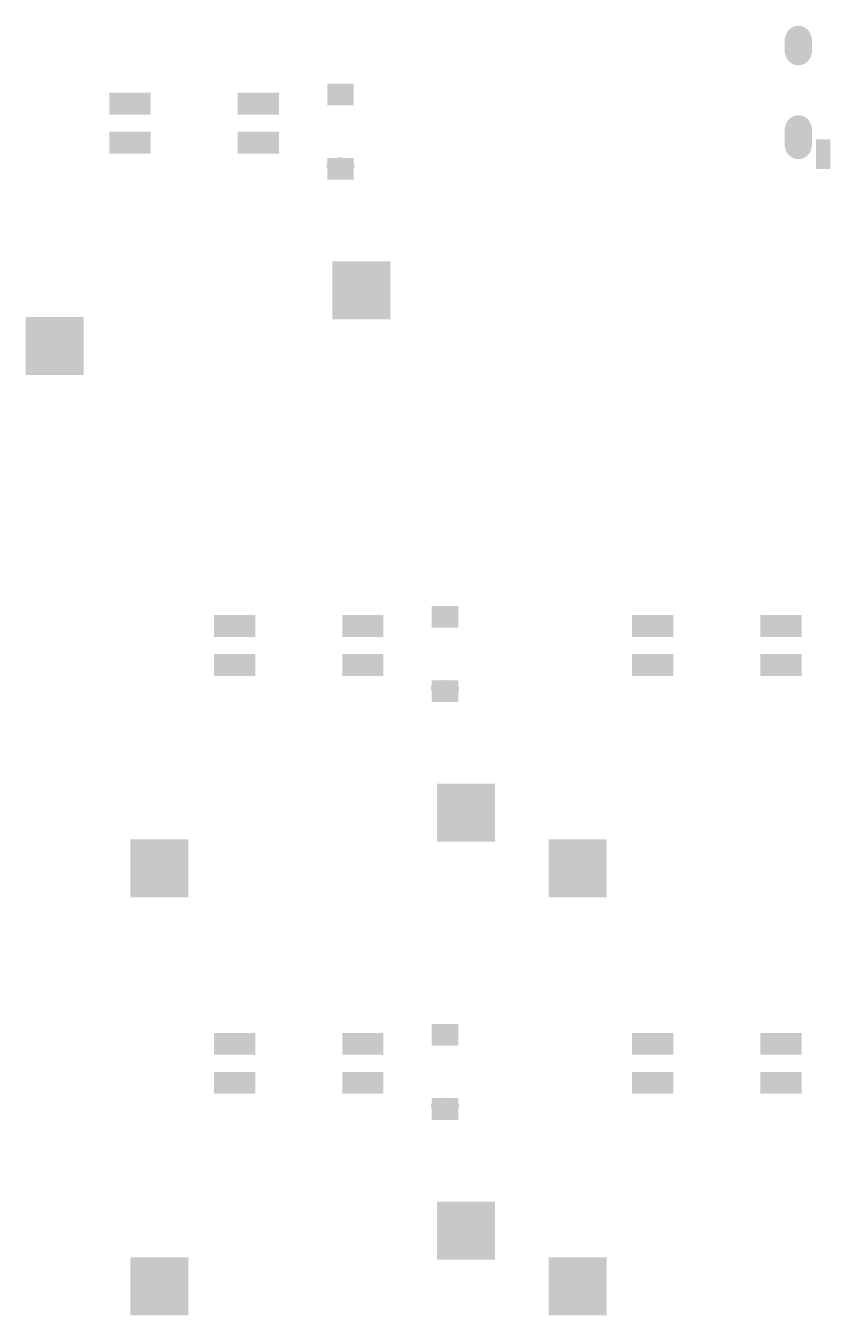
# Model space of a CAD drawing. Extents: x -38 to 13910, y -467 to 6521.
# Drawn here: x 10444 to 11887, y 4207 to 6521 of the extents above; entities that cross this region are included whole.
import ezdxf

# ---------------------------------------------------------------- set-up
doc = ezdxf.new("R2010")
doc.units = 0
doc.header["$MEASUREMENT"] = 0
for name, color, linetype, true_color in [('BottomLayer', 5, 'Continuous', 0x0000ff), ('BottomPasteMaskLayer', 7, 'Continuous', 0x800000), ('BottomSolderMaskLayer', 7, 'Continuous', 0xaa00ff), ('Document', 7, 'Continuous', 0xffffff), ('Multi-Layer', 7, 'Continuous', 0xc0c0c0), ('TopSolderMaskLayer', 7, 'Continuous', 0x800080)]:
    doc.layers.add(name, color=color, linetype=linetype, true_color=true_color)

msp = doc.modelspace()

# ---------------------------------------------------------------- hatches: boundary and pattern name
at = {"layer": 'BottomLayer'}
for points in [[(10985.7, 6416.1), (10985.7, 6378.7), (11031, 6378.7), (11031, 6416.1)], [(10595.9, 6398.5), (10665.9, 6398.5), (10665.9, 6363.5), (10595.9, 6363.5)], [(10825.9, 6398.5), (10895.9, 6398.5), (10895.9, 6363.5), (10825.9, 6363.5)], [(10595.9, 6328.5), (10665.9, 6328.5), (10665.9, 6293.5), (10595.9, 6293.5)], [(10825.9, 6328.5), (10895.9, 6328.5), (10895.9, 6293.5), (10825.9, 6293.5)], [(11862, 6265), (11873.8, 6265), (11873.8, 6316.1), (11862, 6316.1)], [(11873.8, 6265), (11885.6, 6265), (11885.6, 6316.1), (11873.8, 6316.1)], [(10985.7, 6282.9), (10985.7, 6245.5), (11031, 6245.5), (11031, 6282.9)], [(10995.9, 6096), (11095.9, 6096), (11095.9, 5996), (10995.9, 5996)], [(10445.9, 5996), (10545.9, 5996), (10545.9, 5896), (10445.9, 5896)], [(11173.2, 5478.6), (11173.2, 5441.2), (11218.5, 5441.2), (11218.5, 5478.6)], [(10783.4, 5461), (10853.4, 5461), (10853.4, 5426), (10783.4, 5426)], [(11013.4, 5461), (11083.4, 5461), (11083.4, 5426), (11013.4, 5426)], [(11533.4, 5461), (11603.4, 5461), (11603.4, 5426), (11533.4, 5426)], [(11763.4, 5461), (11833.4, 5461), (11833.4, 5426), (11763.4, 5426)], [(10783.4, 5391), (10853.4, 5391), (10853.4, 5356), (10783.4, 5356)], [(11013.4, 5391), (11083.4, 5391), (11083.4, 5356), (11013.4, 5356)], [(11533.4, 5391), (11603.4, 5391), (11603.4, 5356), (11533.4, 5356)], [(11763.4, 5391), (11833.4, 5391), (11833.4, 5356), (11763.4, 5356)], [(11173.2, 5345.4), (11173.2, 5308), (11218.5, 5308), (11218.5, 5345.4)], [(11183.4, 5158.5), (11283.4, 5158.5), (11283.4, 5058.5), (11183.4, 5058.5)], [(10633.4, 5058.5), (10733.4, 5058.5), (10733.4, 4958.5), (10633.4, 4958.5)], [(11383.4, 5058.5), (11483.4, 5058.5), (11483.4, 4958.5), (11383.4, 4958.5)], [(11173.2, 4728.6), (11173.2, 4691.2), (11218.5, 4691.2), (11218.5, 4728.6)], [(10783.4, 4711), (10853.4, 4711), (10853.4, 4676), (10783.4, 4676)], [(11013.4, 4711), (11083.4, 4711), (11083.4, 4676), (11013.4, 4676)], [(11533.4, 4711), (11603.4, 4711), (11603.4, 4676), (11533.4, 4676)], [(11763.4, 4711), (11833.4, 4711), (11833.4, 4676), (11763.4, 4676)], [(10783.4, 4641), (10853.4, 4641), (10853.4, 4606), (10783.4, 4606)], [(11013.4, 4641), (11083.4, 4641), (11083.4, 4606), (11013.4, 4606)], [(11533.4, 4641), (11603.4, 4641), (11603.4, 4606), (11533.4, 4606)], [(11763.4, 4641), (11833.4, 4641), (11833.4, 4606), (11763.4, 4606)], [(11173.2, 4595.3), (11173.2, 4557.9), (11218.5, 4557.9), (11218.5, 4595.3)], [(11183.4, 4408.5), (11283.4, 4408.5), (11283.4, 4308.5), (11183.4, 4308.5)], [(10633.4, 4308.5), (10733.4, 4308.5), (10733.4, 4208.5), (10633.4, 4208.5)], [(11383.4, 4308.5), (11483.4, 4308.5), (11483.4, 4208.5), (11383.4, 4208.5)]]:
    msp.add_hatch(color=256, dxfattribs=at).paths.add_polyline_path(points)
at = {"layer": 'BottomPasteMaskLayer'}
for points in [[(11828.9, 6449.9), (11827.7, 6450), (11826.5, 6450.1), (11825.4, 6450.3), (11824.2, 6450.5), (11823.1, 6450.8), (11822, 6451.2), (11820.8, 6451.6), (11819.8, 6452), (11818.7, 6452.5), (11817.7, 6453.1), (11816.7, 6453.7), (11815.7, 6454.4), (11814.8, 6455.1), (11813.8, 6455.8), (11813, 6456.6), (11812.2, 6457.5), (11811.4, 6458.4), (11810.6, 6459.3), (11810, 6460.2), (11809.3, 6461.2), (11808.7, 6462.3), (11808.2, 6463.3), (11807.7, 6464.4), (11807.3, 6465.5), (11806.9, 6466.6), (11806.6, 6467.7), (11806.3, 6468.9), (11806.1, 6470), (11806, 6471.2), (11805.9, 6472.4), (11805.9, 6473.6), (11805.9, 6497.2), (11805.9, 6498.4), (11806, 6499.5), (11806.1, 6500.7), (11806.3, 6501.9), (11806.6, 6503), (11806.9, 6504.1), (11807.3, 6505.3), (11807.7, 6506.4), (11808.2, 6507.4), (11808.7, 6508.5), (11809.3, 6509.5), (11810, 6510.5), (11810.6, 6511.4), (11811.4, 6512.4), (11812.2, 6513.2), (11813, 6514.1), (11813.8, 6514.9), (11814.8, 6515.6), (11815.7, 6516.4), (11816.7, 6517), (11817.7, 6517.6), (11818.7, 6518.2), (11819.8, 6518.7), (11820.8, 6519.2), (11822, 6519.6), (11823.1, 6519.9), (11824.2, 6520.2), (11825.4, 6520.4), (11826.5, 6520.6), (11827.7, 6520.7), (11828.9, 6520.8), (11830.1, 6520.8), (11831.2, 6520.7), (11832.4, 6520.6), (11833.6, 6520.4), (11834.7, 6520.2), (11835.9, 6519.9), (11837, 6519.6), (11838.1, 6519.2), (11839.2, 6518.7), (11840.3, 6518.2), (11841.3, 6517.6), (11842.3, 6517), (11843.3, 6516.4), (11844.2, 6515.6), (11845.1, 6514.9), (11846, 6514.1), (11846.8, 6513.2), (11847.6, 6512.4), (11848.3, 6511.4), (11849, 6510.5), (11849.6, 6509.5), (11850.2, 6508.5), (11850.8, 6507.4), (11851.2, 6506.4), (11851.7, 6505.3), (11852.1, 6504.1), (11852.4, 6503), (11852.6, 6501.9), (11852.8, 6500.7), (11853, 6499.5), (11853.1, 6498.4), (11853.1, 6497.2), (11853.1, 6473.6), (11853.1, 6472.4), (11853, 6471.2), (11852.8, 6470), (11852.6, 6468.9), (11852.4, 6467.7), (11852.1, 6466.6), (11851.7, 6465.5), (11851.2, 6464.4), (11850.8, 6463.3), (11850.2, 6462.3), (11849.6, 6461.2), (11849, 6460.2), (11848.3, 6459.3), (11847.6, 6458.4), (11846.8, 6457.5), (11846, 6456.6), (11845.1, 6455.8), (11844.2, 6455.1), (11843.3, 6454.4), (11842.3, 6453.7), (11841.3, 6453.1), (11840.3, 6452.5), (11839.2, 6452), (11838.1, 6451.6), (11837, 6451.2), (11835.9, 6450.8), (11834.7, 6450.5), (11833.6, 6450.3), (11832.4, 6450.1), (11831.2, 6450), (11830.1, 6449.9)], [(10985.7, 6416.1), (10985.7, 6378.7), (11031, 6378.7), (11031, 6416.1)], [(10595.9, 6398.5), (10665.9, 6398.5), (10665.9, 6363.5), (10595.9, 6363.5)], [(10825.9, 6398.5), (10895.9, 6398.5), (10895.9, 6363.5), (10825.9, 6363.5)], [(11831.2, 6281.5), (11830.1, 6281.4), (11828.9, 6281.4), (11827.7, 6281.5), (11826.5, 6281.6), (11825.4, 6281.8), (11824.2, 6282), (11823.1, 6282.3), (11822, 6282.7), (11820.8, 6283.1), (11819.8, 6283.5), (11818.7, 6284), (11817.7, 6284.6), (11816.7, 6285.2), (11815.7, 6285.9), (11814.8, 6286.6), (11813.8, 6287.3), (11813, 6288.1), (11812.2, 6289), (11811.4, 6289.9), (11810.6, 6290.8), (11810, 6291.7), (11809.3, 6292.7), (11808.7, 6293.8), (11808.2, 6294.8), (11807.7, 6295.9), (11807.3, 6297), (11806.9, 6298.1), (11806.6, 6299.2), (11806.3, 6300.4), (11806.1, 6301.5), (11806, 6302.7), (11805.9, 6303.9), (11805.9, 6305.1), (11805.9, 6336.5), (11805.9, 6337.7), (11806, 6338.9), (11806.1, 6340.1), (11806.3, 6341.2), (11806.6, 6342.4), (11806.9, 6343.5), (11807.3, 6344.6), (11807.7, 6345.7), (11808.2, 6346.8), (11808.7, 6347.8), (11809.3, 6348.9), (11810, 6349.9), (11810.6, 6350.8), (11811.4, 6351.7), (11812.2, 6352.6), (11813, 6353.5), (11813.8, 6354.3), (11814.8, 6355), (11815.7, 6355.7), (11816.7, 6356.4), (11817.7, 6357), (11818.7, 6357.6), (11819.8, 6358.1), (11820.8, 6358.5), (11822, 6358.9), (11823.1, 6359.3), (11824.2, 6359.6), (11825.4, 6359.8), (11826.5, 6360), (11827.7, 6360.1), (11828.9, 6360.2), (11830.1, 6360.2), (11831.2, 6360.1), (11832.4, 6360), (11833.6, 6359.8), (11834.7, 6359.6), (11835.9, 6359.3), (11837, 6358.9), (11838.1, 6358.5), (11839.2, 6358.1), (11840.3, 6357.6), (11841.3, 6357), (11842.3, 6356.4), (11843.3, 6355.7), (11844.2, 6355), (11845.1, 6354.3), (11846, 6353.5), (11846.8, 6352.6), (11847.6, 6351.7), (11848.3, 6350.8), (11849, 6349.9), (11849.6, 6348.9), (11850.2, 6347.8), (11850.8, 6346.8), (11851.2, 6345.7), (11851.7, 6344.6), (11852.1, 6343.5), (11852.4, 6342.4), (11852.6, 6341.2), (11852.8, 6340.1), (11853, 6338.9), (11853.1, 6337.7), (11853.1, 6336.5), (11853.1, 6305.1), (11853.1, 6303.9), (11853, 6302.7), (11852.8, 6301.5), (11852.6, 6300.4), (11852.4, 6299.2), (11852.1, 6298.1), (11851.7, 6297), (11851.2, 6295.9), (11850.8, 6294.8), (11850.2, 6293.8), (11849.6, 6292.7), (11849, 6291.7), (11848.3, 6290.8), (11847.6, 6289.9), (11846.8, 6289), (11846, 6288.1), (11845.1, 6287.3), (11844.2, 6286.6), (11843.3, 6285.9), (11842.3, 6285.2), (11841.3, 6284.6), (11840.3, 6284), (11839.2, 6283.5), (11838.1, 6283.1), (11837, 6282.7), (11835.9, 6282.3), (11834.7, 6282), (11833.6, 6281.8), (11832.4, 6281.6)], [(10595.9, 6328.5), (10665.9, 6328.5), (10665.9, 6293.5), (10595.9, 6293.5)], [(10825.9, 6328.5), (10895.9, 6328.5), (10895.9, 6293.5), (10825.9, 6293.5)], [(11885.6, 6316.1), (11885.6, 6265), (11873.8, 6265), (11873.8, 6265), (11862, 6265), (11862, 6316.1), (11873.8, 6316.1), (11873.8, 6316.1)], [(10985.7, 6282.9), (10985.7, 6245.5), (11031, 6245.5), (11031, 6282.9)], [(10995.9, 6096), (11095.9, 6096), (11095.9, 5996), (10995.9, 5996)], [(10445.9, 5996), (10545.9, 5996), (10545.9, 5896), (10445.9, 5896)], [(11173.2, 5478.6), (11173.2, 5441.2), (11218.5, 5441.2), (11218.5, 5478.6)], [(10783.4, 5461), (10853.4, 5461), (10853.4, 5426), (10783.4, 5426)], [(11013.4, 5461), (11083.4, 5461), (11083.4, 5426), (11013.4, 5426)], [(11533.4, 5461), (11603.4, 5461), (11603.4, 5426), (11533.4, 5426)], [(11763.4, 5461), (11833.4, 5461), (11833.4, 5426), (11763.4, 5426)], [(10783.4, 5391), (10853.4, 5391), (10853.4, 5356), (10783.4, 5356)], [(11013.4, 5391), (11083.4, 5391), (11083.4, 5356), (11013.4, 5356)], [(11533.4, 5391), (11603.4, 5391), (11603.4, 5356), (11533.4, 5356)], [(11763.4, 5391), (11833.4, 5391), (11833.4, 5356), (11763.4, 5356)], [(11173.2, 5345.4), (11173.2, 5308), (11218.5, 5308), (11218.5, 5345.4)], [(11183.4, 5158.5), (11283.4, 5158.5), (11283.4, 5058.5), (11183.4, 5058.5)], [(10633.4, 5058.5), (10733.4, 5058.5), (10733.4, 4958.5), (10633.4, 4958.5)], [(11383.4, 5058.5), (11483.4, 5058.5), (11483.4, 4958.5), (11383.4, 4958.5)], [(11173.2, 4728.6), (11173.2, 4691.2), (11218.5, 4691.2), (11218.5, 4728.6)], [(10783.4, 4711), (10853.4, 4711), (10853.4, 4676), (10783.4, 4676)], [(11013.4, 4711), (11083.4, 4711), (11083.4, 4676), (11013.4, 4676)], [(11533.4, 4711), (11603.4, 4711), (11603.4, 4676), (11533.4, 4676)], [(11763.4, 4711), (11833.4, 4711), (11833.4, 4676), (11763.4, 4676)], [(10783.4, 4641), (10853.4, 4641), (10853.4, 4606), (10783.4, 4606)], [(11013.4, 4641), (11083.4, 4641), (11083.4, 4606), (11013.4, 4606)], [(11533.4, 4641), (11603.4, 4641), (11603.4, 4606), (11533.4, 4606)], [(11763.4, 4641), (11833.4, 4641), (11833.4, 4606), (11763.4, 4606)], [(11173.2, 4595.3), (11173.2, 4557.9), (11218.5, 4557.9), (11218.5, 4595.3)], [(11183.4, 4408.5), (11283.4, 4408.5), (11283.4, 4308.5), (11183.4, 4308.5)], [(10633.4, 4308.5), (10733.4, 4308.5), (10733.4, 4208.5), (10633.4, 4208.5)], [(11383.4, 4308.5), (11483.4, 4308.5), (11483.4, 4208.5), (11383.4, 4208.5)]]:
    msp.add_hatch(color=256, dxfattribs=at).paths.add_polyline_path(points)
at = {"layer": 'BottomSolderMaskLayer'}
for points in [[(11854.1, 6473.2, -0.785398), (11804.9, 6473.2), (11804.9, 6497.5, -0.785398), (11854.1, 6497.5)], [(10984.5, 6417), (10984.5, 6377.9), (11032.2, 6377.9), (11032.2, 6417)], [(10593.9, 6400.5), (10667.9, 6400.5), (10667.9, 6361.5), (10593.9, 6361.5)], [(10823.9, 6400.5), (10897.9, 6400.5), (10897.9, 6361.5), (10823.9, 6361.5)], [(11854.1, 6304.7, -0.785398), (11804.9, 6304.7), (11804.9, 6336.9, -0.785398), (11854.1, 6336.9)], [(10593.9, 6330.5), (10667.9, 6330.5), (10667.9, 6291.5), (10593.9, 6291.5)], [(10823.9, 6330.5), (10897.9, 6330.5), (10897.9, 6291.5), (10823.9, 6291.5)], [(11861, 6264), (11874.8, 6264), (11874.8, 6317.1), (11861, 6317.1)], [(11872.8, 6264), (11886.6, 6264), (11886.6, 6317.1), (11872.8, 6317.1)], [(10984.5, 6283.7), (10984.5, 6244.7), (11032.2, 6244.7), (11032.2, 6283.7)], [(10993.9, 6098), (11097.9, 6098), (11097.9, 5994), (10993.9, 5994)], [(10443.9, 5998), (10547.9, 5998), (10547.9, 5894), (10443.9, 5894)], [(10781.4, 5463), (10855.4, 5463), (10855.4, 5424), (10781.4, 5424)], [(11011.4, 5463), (11085.4, 5463), (11085.4, 5424), (11011.4, 5424)], [(11172, 5479.4), (11172, 5440.4), (11219.7, 5440.4), (11219.7, 5479.4)], [(11531.4, 5463), (11605.4, 5463), (11605.4, 5424), (11531.4, 5424)], [(11761.4, 5463), (11835.4, 5463), (11835.4, 5424), (11761.4, 5424)], [(10781.4, 5393), (10855.4, 5393), (10855.4, 5354), (10781.4, 5354)], [(11011.4, 5393), (11085.4, 5393), (11085.4, 5354), (11011.4, 5354)], [(11531.4, 5393), (11605.4, 5393), (11605.4, 5354), (11531.4, 5354)], [(11761.4, 5393), (11835.4, 5393), (11835.4, 5354), (11761.4, 5354)], [(11172, 5346.2), (11172, 5307.1), (11219.7, 5307.1), (11219.7, 5346.2)], [(11181.4, 5160.5), (11285.4, 5160.5), (11285.4, 5056.5), (11181.4, 5056.5)], [(10631.4, 5060.5), (10735.4, 5060.5), (10735.4, 4956.5), (10631.4, 4956.5)], [(11381.4, 5060.5), (11485.4, 5060.5), (11485.4, 4956.5), (11381.4, 4956.5)], [(11172, 4729.4), (11172, 4690.4), (11219.7, 4690.4), (11219.7, 4729.4)], [(10781.4, 4713), (10855.4, 4713), (10855.4, 4674), (10781.4, 4674)], [(11011.4, 4713), (11085.4, 4713), (11085.4, 4674), (11011.4, 4674)], [(11531.4, 4713), (11605.4, 4713), (11605.4, 4674), (11531.4, 4674)], [(11761.4, 4713), (11835.4, 4713), (11835.4, 4674), (11761.4, 4674)], [(10781.4, 4643), (10855.4, 4643), (10855.4, 4604), (10781.4, 4604)], [(11011.4, 4643), (11085.4, 4643), (11085.4, 4604), (11011.4, 4604)], [(11531.4, 4643), (11605.4, 4643), (11605.4, 4604), (11531.4, 4604)], [(11761.4, 4643), (11835.4, 4643), (11835.4, 4604), (11761.4, 4604)], [(11172, 4596.2), (11172, 4557.1), (11219.7, 4557.1), (11219.7, 4596.2)], [(11181.4, 4410.5), (11285.4, 4410.5), (11285.4, 4306.5), (11181.4, 4306.5)], [(10631.4, 4310.5), (10735.4, 4310.5), (10735.4, 4206.5), (10631.4, 4206.5)], [(11381.4, 4310.5), (11485.4, 4310.5), (11485.4, 4206.5), (11381.4, 4206.5)]]:
    msp.add_hatch(color=256, dxfattribs=at).paths.add_polyline_path(points)
at = {"layer": 'Document'}
for points in [[(11004.6, 6410.7), (11012.1, 6410.7), (11012.1, 6380.9), (11004.6, 6380.9)], [(10983.3, 6265.8), (11033.1, 6265.8), (11033.1, 6273.3), (10983.3, 6273.3)], [(11004.5, 6254.6), (11012, 6254.6), (11012, 6284.5), (11004.5, 6284.5)], [(11192.1, 5473.2), (11199.6, 5473.2), (11199.6, 5443.4), (11192.1, 5443.4)], [(11192, 5317.1), (11199.5, 5317.1), (11199.5, 5346.9), (11192, 5346.9)], [(11170.9, 5328.3), (11220.6, 5328.3), (11220.6, 5335.8), (11170.9, 5335.8)], [(11192.1, 4723.2), (11199.6, 4723.2), (11199.6, 4693.3), (11192.1, 4693.3)], [(11170.9, 4578.3), (11220.6, 4578.3), (11220.6, 4585.7), (11170.9, 4585.7)], [(11192, 4567.1), (11199.5, 4567.1), (11199.5, 4596.9), (11192, 4596.9)]]:
    msp.add_hatch(color=256, dxfattribs=at).paths.add_polyline_path(points)
at = {"layer": 'Multi-Layer'}
for points in [[(11853.1, 6473.6, -0.785398), (11805.9, 6473.6), (11805.9, 6497.2, -0.785398), (11853.1, 6497.2)], [(11853.1, 6305.1, -0.785398), (11805.9, 6305.1), (11805.9, 6336.5, -0.785398), (11853.1, 6336.5)]]:
    msp.add_hatch(color=256, dxfattribs=at).paths.add_polyline_path(points)
at = {"layer": 'TopSolderMaskLayer'}
for points in [[(11854.1, 6473.2, -0.785398), (11804.9, 6473.2), (11804.9, 6497.5, -0.785398), (11854.1, 6497.5)], [(11854.1, 6304.7, -0.785398), (11804.9, 6304.7), (11804.9, 6336.9, -0.785398), (11854.1, 6336.9)]]:
    msp.add_hatch(color=256, dxfattribs=at).paths.add_polyline_path(points)

doc.saveas('drawing.dxf')
